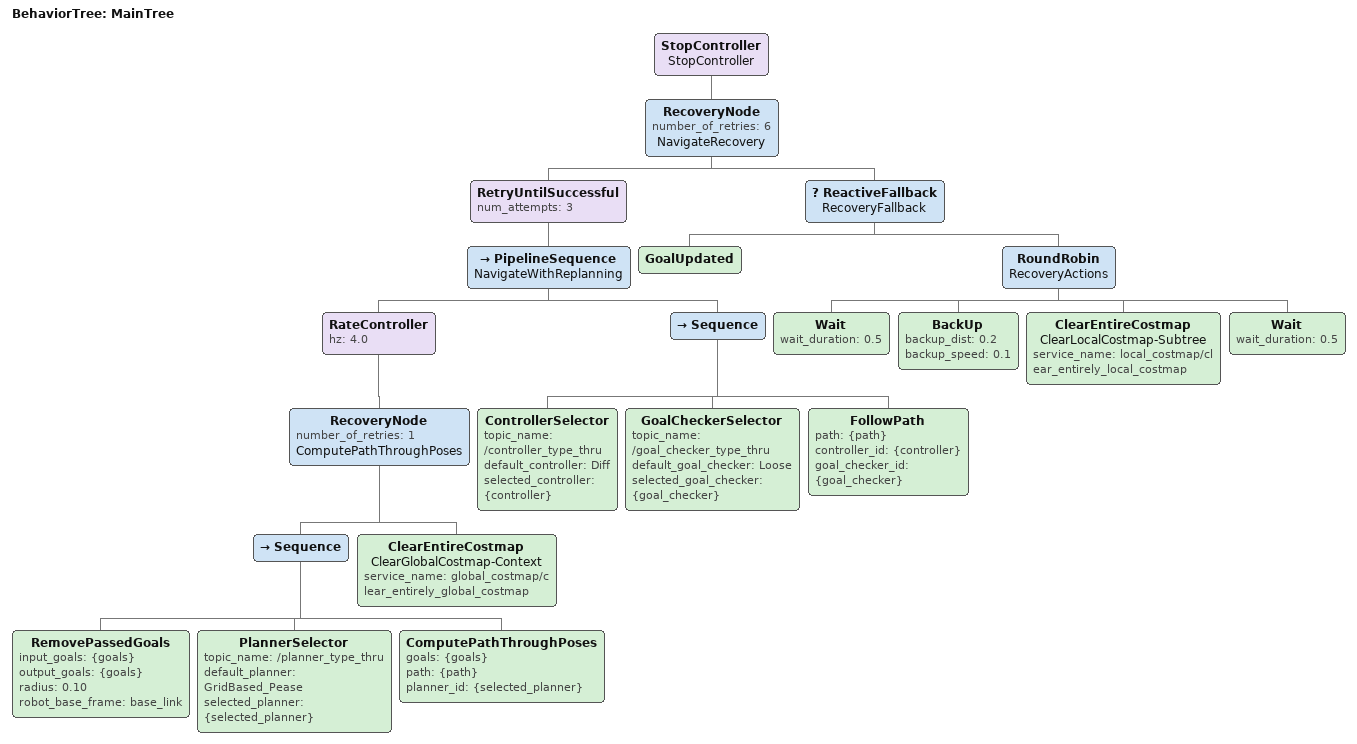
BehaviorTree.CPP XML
<root main_tree_to_execute="MainTree">
  <BehaviorTree ID="MainTree">
    <StopController name="StopController">
      <!-- Removed SetupUpdater and ResetRecovery -->
      <RecoveryNode number_of_retries="6" name="NavigateRecovery">

        <RetryUntilSuccessful num_attempts="3">
          <PipelineSequence name="NavigateWithReplanning">

            <RateController hz="4.0">
              <RecoveryNode number_of_retries="1" name="ComputePathThroughPoses">
                <Sequence>
                  <RemovePassedGoals input_goals="{goals}" output_goals="{goals}" radius="0.10" robot_base_frame="base_link"/>
                  <PlannerSelector topic_name="/planner_type_thru" default_planner="GridBased_Pease" selected_planner="{selected_planner}"/>
                  <ComputePathThroughPoses goals="{goals}" path="{path}" planner_id="{selected_planner}"/>
                </Sequence>
                <ClearEntireCostmap name="ClearGlobalCostmap-Context" service_name="global_costmap/clear_entirely_global_costmap"/>
              </RecoveryNode>
            </RateController>

            <Sequence>
              <ControllerSelector topic_name="/controller_type_thru" default_controller="Diff" selected_controller="{controller}"/>
              <GoalCheckerSelector topic_name="/goal_checker_type_thru" default_goal_checker="Loose" selected_goal_checker="{goal_checker}"/>
              <FollowPath path="{path}" controller_id="{controller}" goal_checker_id="{goal_checker}"/>
            </Sequence>

          </PipelineSequence>
        </RetryUntilSuccessful>

        <!-- Replaced custom Escape/Shrink with standard BackUp and Wait -->
        <ReactiveFallback name="RecoveryFallback">
          <GoalUpdated/>
          <RoundRobin name="RecoveryActions">
            <Wait wait_duration="0.5"/>
            <!-- Adjust these parameters based on your robot's size -->
            <BackUp backup_dist="0.2" backup_speed="0.1"/>
            <ClearEntireCostmap name="ClearLocalCostmap-Subtree" service_name="local_costmap/clear_entirely_local_costmap"/>
            <Wait wait_duration="0.5"/>
          </RoundRobin>
        </ReactiveFallback>

      </RecoveryNode>
    </StopController>
  </BehaviorTree>
</root>
